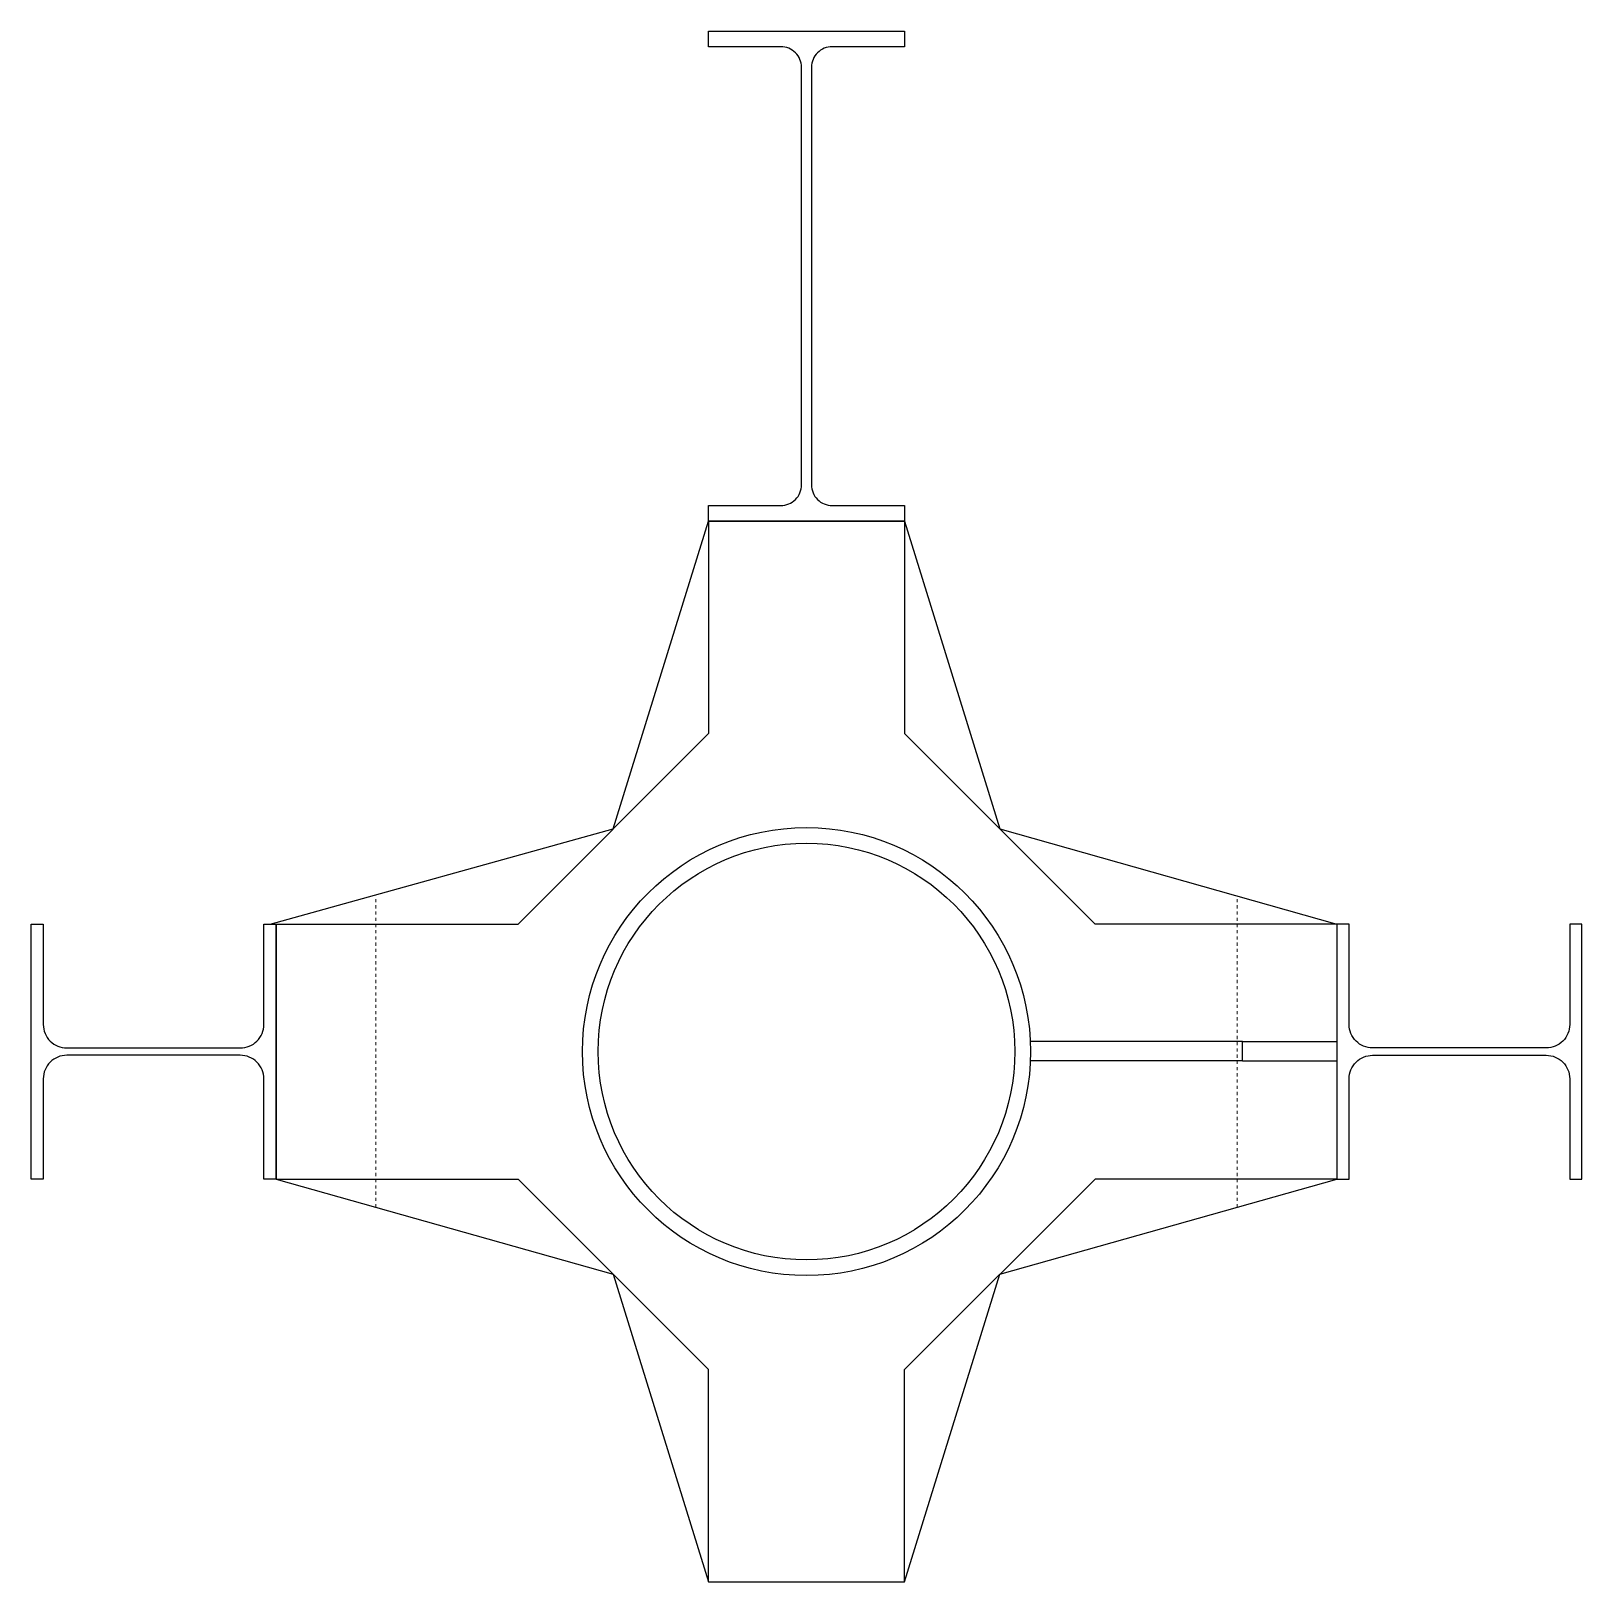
# Model space of a CAD drawing. Header units: millimetres. Extents: x -6949 to 83354, y -55091 to 16861.
# Drawn here: x 9669 to 11251, y -41087 to -39505 of the extents above; entities that cross this region are included whole.
import ezdxf

# ---------------------------------------------------------------- set-up
doc = ezdxf.new("R2010")
doc.units = ezdxf.units.MM
doc.linetypes.add('Tratto', pattern=[6.35, 3.175, -3.175])
doc.layers.add('SEZIONI acciaio - Steel sections', color=220, linetype='Continuous', lineweight=25)
doc.layers.add('tratteggio', color=7, linetype='Tratto', lineweight=15)

msp = doc.modelspace()

# ---------------------------------------------------------------- linework, layer by layer
for points in [[(9912.7, -40415.8), (10262.8, -40318.7), (10359.9, -40004.8)], [(10359.9, -40004.8), (10459.9, -40004.8), (10559.9, -40004.8)], [(10359.9, -40004.8), (10359.9, -40221.5)], [(10359.9, -40004.8), (10559.9, -40004.8)], [(10559.9, -40004.8), (10559.9, -40221.5)], [(10559.9, -40004.8), (10657.1, -40318.7), (11000.9, -40415.8)], [(10359.9, -40221.5), (10165.7, -40415.8)], [(10754.2, -40415.8), (10559.9, -40221.5)], [(9918.9, -40415.8), (10165.7, -40415.8)], [(9918.9, -40675.8), (9918.9, -40415.8)], [(11000.9, -40415.8), (10754.2, -40415.8)], [(10231.4, -40545.8), (10231.4, -40545.8)], [(10904.5, -40535.4), (10688.4, -40535.4)], [(10904.5, -40555.4), (10904.5, -40535.4)], [(10904.5, -40535.4), (11000.9, -40535.4)], [(10904.5, -40555.4), (10688.4, -40555.4)], [(10904.5, -40555.4), (11000.9, -40555.4)], [(9918.9, -40675.8), (10165.7, -40675.8)], [(9918.9, -40675.8), (10262.8, -40772.9), (10359.9, -41086.8)], [(10165.7, -40675.8), (10359.9, -40870.1)], [(10559.9, -40870.1), (10754.2, -40675.8)], [(10559.9, -41086.8), (10657.1, -40772.9), (11000.9, -40675.8)], [(11000.9, -40675.8), (10754.2, -40675.8)], [(10359.9, -41086.8), (10359.9, -40870.1)], [(10559.9, -41086.8), (10559.9, -40870.1)], [(10359.9, -41086.8), (10559.9, -41086.8)]]:
    msp.add_lwpolyline(points)
for radius in [228.5, 212.5]:
    msp.add_circle((10459.9, -40545.8), radius)
at = {"layer": 'SEZIONI acciaio - Steel sections'}
for points in [[(10359.9, -39504.8), (10559.9, -39504.8), (10559.9, -39520.8), (10486, -39520.8, 0.414214), (10465, -39541.8), (10465, -39967.8, 0.414214), (10486, -39988.8), (10559.9, -39988.8), (10559.9, -40004.8), (10359.9, -40004.8), (10359.9, -39988.8), (10433.8, -39988.8, 0.414214), (10454.8, -39967.8), (10454.8, -39541.8, 0.414214), (10433.8, -39520.8), (10359.9, -39520.8)], [(9918.9, -40415.8), (9918.9, -40675.8), (9906.4, -40675.8), (9906.4, -40573.6, 0.414214), (9882.4, -40549.6), (9705.4, -40549.6, 0.414214), (9681.4, -40573.6), (9681.4, -40675.8), (9668.9, -40675.8), (9668.9, -40415.8), (9681.4, -40415.8), (9681.4, -40518.1, 0.414214), (9705.4, -40542.1), (9882.4, -40542.1, 0.414214), (9906.4, -40518.1), (9906.4, -40415.8)], [(11000.9, -40415.8), (11000.9, -40675.8), (11013.4, -40675.8), (11013.4, -40573.6, -0.414214), (11037.4, -40549.6), (11214.4, -40549.6, -0.414214), (11238.4, -40573.6), (11238.4, -40675.8), (11250.9, -40675.8), (11250.9, -40415.8), (11238.4, -40415.8), (11238.4, -40518.1, -0.414214), (11214.4, -40542.1), (11037.4, -40542.1, -0.414214), (11013.4, -40518.1), (11013.4, -40415.8)]]:
    msp.add_lwpolyline(points, format="xyb", close=True, dxfattribs=at)
at = {"layer": 'tratteggio'}
for points in [[(10020.5, -40704.5), (10020.5, -40387.1)], [(10899.3, -40704.5), (10899.3, -40387.1)]]:
    msp.add_lwpolyline(points, dxfattribs=at)

doc.saveas('drawing.dxf')
